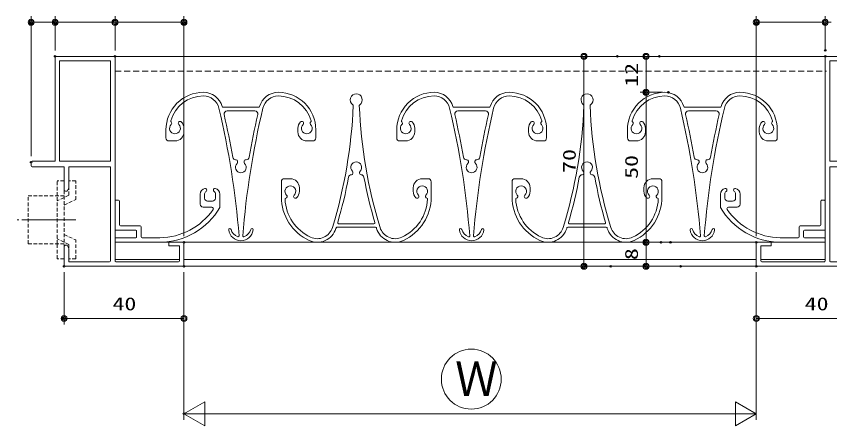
# Model space of a CAD drawing. Units: millimetres on the paper. Extents: x -395 to 395, y -281 to 281.
# Drawn here: x -26.7 to 244.8, y -133.9 to 2.6 of the extents above; entities that cross this region are included whole.
import ezdxf
from ezdxf.enums import TextEntityAlignment as Align

# ---------------------------------------------------------------- set-up
doc = ezdxf.new("R2010")
doc.units = ezdxf.units.MM
doc.header["$PDMODE"] = 32
doc.header["$PDSIZE"] = 0.5
for name, pattern in [('DASHED1', [1.8, 1.2, -0.6]), ('DASHED2', [3, 2, -1]), ('LONG_DOUBLE_CHAIN', [21.8, 18, -1, 0.6, -0.6, 0.6, -1])]:
    doc.linetypes.add(name, pattern=pattern)
for name, color, linetype, lineweight in [('0-2_USERZ', 3, 'Continuous', 9), ('0-4__0-0_', 2, 'Continuous', 9), ('0-5_SHAPE', 7, 'Continuous', 9), ('0-6_YSS_ZEN', 6, 'Continuous', 9), ('0-7_0', 7, 'Continuous', 9), ('0-A__0-7_', 7, 'Continuous', 9), ('0-B_SUNPOU', 3, 'Continuous', 9)]:
    doc.layers.add(name, color=color, linetype=linetype, lineweight=lineweight)
doc.layers.add('0-8_DEFPOINTS', color=1, linetype='Continuous')
doc.layers.add('0-C_YKK_H1901', color=7, linetype='Continuous')
doc.styles.add('ＭＳ ゴシック', font='')
doc.styles.get('ＭＳ ゴシック').set_extended_font_data('MS Gothic')

# ---------------------------------------------------------------- blocks, each defined once
blk = doc.blocks.new('3K-54125')
at = {"layer": '0-5_SHAPE'}
for p, q in [((-1.1, -1.652), (-1.1, -2)), ((1.1, -2), (1.1, -1.652)), ((-25, -9.883), (-25, -4.8)), ((-24, -3.8), (-22, -3.8)), ((22, -3.8), (24, -3.8)), ((25, -4.8), (25, -9.883)), ((-19, -6.8), (-19, -8)), ((19, -8), (19, -6.8)), ((-5.905, -18.8), (5.905, -18.8)), ((6.44, -20), (-6.44, -20))]:
    blk.add_line(p, q, dxfattribs=at)
for centre, radius, start, end in [((0, 22.5), 2, 90, 235.37573), ((0, 22.5), 2, 304.62427, 90), ((-163.367, 27.344), 162.5, 343.04468, 357.61979), ((-1.307, 20.607), 0.3, 357.61979, 55.37573), ((1.307, 20.607), 0.3, 124.62427, 182.38021), ((163.367, 27.344), 162.5, 182.38021, 196.95532), ((0, 0), 1.8, 90, 225.92079), ((0, 0), 1.8, 314.07921, 90), ((-1.581, -3.5), 1, 90.73668, 169.20646), ((-1.6, -2), 0.5, 270.73668, 0), ((-1.6, -1.652), 0.5, 0, 45.92079), ((1.6, -1.652), 0.5, 134.07921, 180), ((1.6, -2), 0.5, 180, 269.26332), ((1.581, -3.5), 1, 10.79354, 89.26332), ((-24, -4.8), 1, 90, 180), ((-22, -6.8), 3, 0, 90), ((-163.367, 27.344), 163.7, 343.7676, 349.20646), ((163.367, 27.344), 163.7, 190.79354, 196.2324), ((22, -6.8), 3, 90, 180), ((24, -4.8), 1, 0, 90), ((-22, -8), 1.8, 314.47751, 225.52249), ((-22, -8), 3, 314.47751, 0), ((22, -8), 3, 180, 225.52249), ((22, -8), 1.8, 314.47751, 225.52249), ((-9, -9.883), 16, 180, 245.09894), ((-23.483, -10.59), 0.3, 102.75868, 182.7951), ((-9, -9.883), 14.8, 182.7951, 245.09894), ((-23.682, -9.712), 0.6, 282.75868, 45.52249), ((-20.318, -9.712), 0.6, 134.47751, 314.47751), ((9, -9.883), 14.8, 294.90106, 357.2049), ((9, -9.883), 16, 294.90106, 0), ((20.318, -9.712), 0.6, 225.52249, 45.52249), ((23.682, -9.712), 0.6, 134.47751, 257.24132), ((23.483, -10.59), 0.3, 357.2049, 77.24132), ((-5.905, -18.5), 0.3, 163.7676, 270), ((5.905, -18.5), 0.3, 270, 16.2324), ((-13, -18.5), 6.5, 245.09894, 343.04468), ((-13, -18.5), 5.3, 245.09894, 343.04468), ((-163.367, 27.344), 163.7, 343.04468, 343.11153), ((-6.44, -20.3), 0.3, 90, 163.11153), ((6.44, -20.3), 0.3, 16.88847, 90), ((163.367, 27.344), 163.7, 196.88847, 196.95532), ((13, -18.5), 6.5, 196.95532, 294.90106), ((13, -18.5), 5.3, 196.95532, 294.90106)]:
    blk.add_arc(centre, radius, start, end, dxfattribs=at)
blk = doc.blocks.new('3K-54126')
at = {"layer": '0-5_SHAPE'}
for p, q in [((-1.6, -2.5), (-1.75, -2.5)), ((-1.1, -1.652), (-1.1, -2)), ((1.1, -2), (1.1, -1.652)), ((1.75, -2.5), (1.6, -2.5)), ((-25, -12.5), (-25, -9.8)), ((-24, -8.8), (-22, -8.8)), ((22, -8.8), (24, -8.8)), ((25, -9.8), (25, -12.5)), ((-19, -11.8), (-19, -13)), ((19, -13), (19, -11.8)), ((-4.635, -18.8), (4.635, -18.8)), ((5.943, -20), (-5.943, -20))]:
    blk.add_line(p, q, dxfattribs=at)
for centre, radius, start, end in [((0, 20.4), 4.1, 90, 173.79373), ((0, 20.4), 4.1, 6.20627, 90), ((-277.719, 44.72), 277.95, 346.59268, 355.48346), ((0, 19.917), 3.383, 107.58699, 166.50481), ((-0.931, 22.856), 0.3, 355.48346, 107.58699), ((0.931, 22.856), 0.3, 72.41301, 184.51654), ((277.719, 44.72), 277.95, 184.51654, 193.40732), ((0, 19.917), 3.383, 13.49519, 72.41301), ((-3.678, 20.8), 0.4, 173.79373, 346.50481), ((3.678, 20.8), 0.4, 193.49519, 6.20627), ((0, 0), 1.8, 90, 225.92079), ((0, 0), 1.8, 314.07921, 90), ((-1.75, -3.5), 1, 90, 170.08878), ((-1.6, -2), 0.5, 270, 0), ((-1.6, -1.652), 0.5, 0, 45.92079), ((1.6, -1.652), 0.5, 134.07921, 180), ((1.6, -2), 0.5, 180, 270), ((1.75, -3.5), 1, 9.91122, 90), ((-277.719, 44.72), 279.15, 347.10494, 350.08878), ((277.719, 44.72), 279.15, 189.91122, 192.89506), ((-24, -9.8), 1, 90, 180), ((-22, -11.8), 3, 0, 90), ((22, -11.8), 3, 90, 180), ((24, -9.8), 1, 0, 90), ((-12.5, -12.5), 12.5, 180, 270), ((-22, -13), 1.8, 314.47751, 225.52249), ((-22, -13), 3, 314.47751, 0), ((12.5, -12.5), 12.5, 270, 0), ((22, -13), 3, 180, 225.52249), ((22, -13), 1.8, 314.47751, 225.52249), ((-23.109, -15.407), 0.3, 129.50612, 195.323), ((-12.5, -12.5), 11.3, 195.323, 270), ((-23.682, -14.712), 0.6, 309.50612, 45.52249), ((-20.318, -14.712), 0.6, 134.47751, 314.47751), ((12.5, -12.5), 11.3, 270, 344.677), ((20.318, -14.712), 0.6, 225.52249, 45.52249), ((23.682, -14.712), 0.6, 134.47751, 230.49388), ((23.109, -15.407), 0.3, 344.677, 50.49388), ((-4.635, -17.8), 1, 167.10494, 270), ((4.635, -17.8), 1, 270, 12.89506), ((-12.5, -18.5), 5.3, 270, 346.59268), ((-12.5, -18.5), 6.5, 270, 344.65052), ((-5.943, -20.3), 0.3, 90, 164.65052), ((5.943, -20.3), 0.3, 15.34948, 90), ((12.5, -18.5), 6.5, 195.34948, 270), ((12.5, -18.5), 5.3, 193.40732, 270)]:
    blk.add_arc(centre, radius, start, end, dxfattribs=at)
blk = doc.blocks.new('3K-54239')
at = {"layer": '0-5_SHAPE'}
for p, q in [((-32.8, 17.4), (-32.8, 17.47)), ((-30.6, 17.47), (-30.6, 17.4)), ((-35, 16), (-35, 11.781)), ((-33.5, 14.7), (-33.5, 16.131)), ((-30.9, 13.7), (-32.5, 13.7)), ((-29.9, 16.131), (-29.9, 14.7)), ((-28.4, 12.7), (-28.4, 16)), ((-1.5, 13.7), (-1.5, 5.8)), ((-0.3, 14), (-1.2, 14)), ((0, 4.3), (0, 13.7)), ((-32.312, 11.7), (-29.4, 11.7)), ((-1.8, 5.5), (-8.4, 5.5)), ((-8.7, 5.2), (-8.7, 1.8)), ((-7.2, 1.8), (-7.2, 3.7)), ((-6.9, 4), (-0.3, 4)), ((-14.998, 0), (-0.3, 0)), ((-9, 1.5), (-14.987, 1.5)), ((-0.3, 1.5), (-6.9, 1.5)), ((0, 0.3), (0, 1.2))]:
    blk.add_line(p, q, dxfattribs=at)
for centre, radius, start, end in [((-33, 16), 2, 101.53696, 180), ((-32.5, 16.131), 1, 122.23095, 180), ((-33.3, 17.47), 0.5, 0, 101.53696), ((-33.3, 17.4), 0.5, 302.23095, 0), ((-30.1, 17.47), 0.5, 78.46304, 180), ((-30.1, 17.4), 0.5, 180, 237.76905), ((-30.9, 16.131), 1, 0, 57.76905), ((-30.4, 16), 2, 0, 78.46304), ((-32.5, 14.7), 1, 180, 270), ((-30.9, 14.7), 1, 270, 0), ((-1.2, 13.7), 0.3, 90, 180), ((-0.3, 13.7), 0.3, 0, 90), ((-34.7, 11.781), 0.3, 180, 210.33343), ((-14.676, 23.498), 23.5, 210.33343, 269.20507), ((-32.312, 11.2), 0.5, 90, 214.88905), ((-14.676, 23.498), 22, 214.88905, 269.17806), ((-29.4, 12.7), 1, 270, 0), ((-8.4, 5.2), 0.3, 90, 180), ((-1.8, 5.8), 0.3, 270, 0), ((-6.9, 3.7), 0.3, 90, 180), ((-0.3, 4.3), 0.3, 270, 0), ((-14.998, 0.3), 0.3, 269.20507, 270), ((-14.987, 1.8), 0.3, 269.17806, 270), ((-9, 1.8), 0.3, 270, 0), ((-6.9, 1.8), 0.3, 180, 270), ((-0.3, 1.2), 0.3, 0, 90), ((-0.3, 0.3), 0.3, 270, 0)]:
    blk.add_arc(centre, radius, start, end, dxfattribs=at)
blk = doc.blocks.new('DOT1')
at = {"layer": '0-7_0'}
blk.add_line((0, 0), (-1, 0), dxfattribs=at)
for radius in [0.5, 0.325]:
    blk.add_circle((0, 0), radius, dxfattribs=at)
blk = doc.blocks.new('TWAKU_W')
at = {"layer": '0-2_USERZ', "color": 7}
blk.add_line((42.004, 33.2), (42.004, 26.2), dxfattribs=at)
at = {"layer": '0-7_0'}
for p, q in [((25, 1.8), (25, 70)), ((25, 70), (45.004, 70)), ((26.5, 35), (26.5, 68.5)), ((26.5, 68.5), (43.504, 68.5)), ((43.504, 68.5), (43.504, 35)), ((45.004, 70), (45.004, 35)), ((43.504, 35), (26.5, 35)), ((40.404, 33.2), (26.5, 33.2)), ((26.5, 33.2), (26.5, 1.8)), ((52.704, 33.2), (42.004, 33.2)), ((42.004, 33.2), (42.004, 25.5)), ((45.004, 35), (52.704, 35)), ((53.004, 34.7), (53.004, 33.5)), ((7, 8), (2, 8)), ((3.5, 6.8), (3.5, 1.8)), ((7, 6.8), (3.5, 6.8)), ((7, 6.8), (7, 8)), ((42.004, 6.5), (42.004, 0)), ((3.8, 1.5), (24.7, 1.5)), ((26.8, 1.5), (40.404, 1.5))]:
    blk.add_line(p, q, dxfattribs=at)
for points in [[(41.504, 25), (41.034, 25), (40.404, 26.091), (40.404, 33.2)], [(42.004, 0), (2, 0), (2, 8)], [(40.404, 1.5), (40.404, 5.909), (41.034, 7), (41.504, 7)]]:
    blk.add_lwpolyline(points, dxfattribs=at)
for centre, radius, start, end in [((52.704, 34.7), 0.3, 360, 90), ((52.704, 33.5), 0.3, 270, 0), ((41.504, 25.5), 0.5, 270, 0), ((41.504, 6.5), 0.5, 0, 90), ((3.8, 1.8), 0.3, 180, 270), ((24.7, 1.8), 0.3, 270, 0), ((26.8, 1.8), 0.3, 180, 270)]:
    blk.add_arc(centre, radius, start, end, dxfattribs=at)
blk = doc.blocks.new('K-12688')
at = {"layer": '0-7_0', "color": 4, "linetype": 'DASHED1'}
for p, q in [((-6.721, 3.9), (-13, 3.9)), ((-13, 3.9), (-13, 1.6)), ((-4.903, 0), (-6.721, 3.9)), ((4.903, 0), (6.721, 3.9)), ((13.003, 3.9), (6.721, 3.9)), ((13.003, 3.9), (13.003, 1.6)), ((-8.187, 1.6), (-13, 1.6)), ((13, 0), (-13, 0)), ((-13, 0), (-13, -2.3)), ((-8.187, 1.6), (-7.44, 0)), ((-8, 0), (-8, -12)), ((-7.44, 0), (-6.368, -2.3)), ((7.44, 0), (6.368, -2.3)), ((8.186, 1.6), (7.44, 0)), ((8, 0), (8, -12)), ((13.003, 1.6), (8.186, 1.6)), ((13, 0), (13, -2.3)), ((-8, -2.3), (-13, -2.3)), ((8, -2.3), (-8, -2.3)), ((13, -2.3), (8, -2.3)), ((8, -12), (-8, -12))]:
    blk.add_line(p, q, dxfattribs=at)
at = {"layer": '0-7_0', "color": 4, "linetype": 'LONG_DOUBLE_CHAIN'}
blk.add_line((0, 3.9), (0, -15.96), dxfattribs=at)
blk = doc.blocks.new('ALW1')
at = {"layer": '0-7_0'}
blk.add_line((0, 0), (-1, 0), dxfattribs=at)
blk.add_lwpolyline([(-0.34641, -0.2), (0, 0), (-0.34641, 0.2)], close=True, dxfattribs=at)

msp = doc.modelspace()

# ---------------------------------------------------------------- linework, layer by layer
at = {"layer": '0-2_USERZ'}
for p, q in [((-21.742, -44.06), (-21.742, 2.594)), ((-15.742, 0.594), (-19.742, 0.594)), ((-13.742, -8.76), (-13.742, 2.594)), ((-13.742, -8.76), (-13.742, 2.594)), ((4.262, 0.594), (-11.742, 0.594)), ((6.262, -8.76), (6.262, 2.594)), ((6.262, -8.76), (6.262, 2.594)), ((8.262, 0.594), (27.262, 0.594)), ((29.262, -70.76), (29.262, 2.594)), ((220.259, -70.76), (220.259, 2.594)), ((241.262, 0.594), (222.259, 0.594)), ((243.262, -8.76), (243.262, 2.594)), ((243.262, -6.76), (243.262, 2.594)), ((171.92, -10.76), (160.732, -10.76)), ((162.732, -12.76), (162.732, -78.76)), ((169.684, -80.76), (160.732, -80.76))]:
    msp.add_line(p, q, dxfattribs=at)
at = {"layer": '0-4__0-0_'}
for p, q in [((6.262, -10.76), (243.715, -10.76)), ((6.262, -72.76), (243.262, -72.76)), ((27.762, -78.46), (6.262, -78.46)), ((29.262, -78.46), (220.262, -78.46)), ((221.762, -78.46), (243.262, -78.46)), ((29.262, -80.76), (220.262, -80.76))]:
    msp.add_line(p, q, dxfattribs=at)
at = {"layer": '0-4__0-0_', "linetype": 'DASHED2'}
msp.add_line((6.262, -15.76), (243.715, -15.76), dxfattribs=at)
at = {"layer": '0-6_YSS_ZEN'}
for p, q in [((29.262, -82.76), (29.262, -131.916)), ((220.262, -82.76), (220.262, -131.916)), ((200.262, -129.916), (49.262, -129.916))]:
    msp.add_line(p, q, dxfattribs=at)
at = {"layer": '0-8_DEFPOINTS'}
for p in [(-21.742, 0.594), (-13.742, 0.594), (29.262, 0.594), (220.259, 0.594), (-13.742, -10.76), (6.262, -10.76), (173.92, -10.76), (187.921, -10.76), (243.262, -8.76), (243.262, -10.76), (183.465, -22.76), (190.923, -22.76), (-21.742, -46.06), (29.262, -72.76), (183.465, -72.761), (188.495, -72.761), (191.622, -72.76), (220.259, -72.76), (-10.742, -80.76), (29.262, -80.76), (29.262, -80.76), (162.732, -80.76), (171.684, -80.76), (183.465, -80.76), (194.986, -80.76), (220.262, -80.76), (220.262, -80.76), (-10.742, -98.158), (29.262, -129.916)]:
    msp.add_point(p, dxfattribs=at)
at = {"layer": '0-A__0-7_'}
msp.add_circle((125.15, -118.394), 10, dxfattribs=at)
at = {"layer": '0-B_SUNPOU'}
for p, q in [((185.921, -10.76), (181.465, -10.76)), ((183.465, -12.76), (183.465, -20.76)), ((188.923, -22.76), (181.465, -22.76)), ((188.923, -22.76), (181.465, -22.76)), ((183.465, -24.76), (183.465, -70.761)), ((189.622, -72.76), (181.465, -72.76)), ((186.495, -72.761), (181.465, -72.761)), ((183.465, -74.76), (183.465, -78.76)), ((192.986, -80.76), (181.465, -80.76)), ((-10.742, -82.76), (-10.742, -100.158)), ((29.262, -82.76), (29.262, -100.158)), ((220.262, -82.76), (220.262, -100.158)), ((27.262, -98.158), (-8.742, -98.158)), ((222.262, -98.158), (258.266, -98.158))]:
    msp.add_line(p, q, dxfattribs=at)

# ---------------------------------------------------------------- block references
at = {"layer": '0-2_USERZ', "xscale": 2, "yscale": 2}
for p, rotation in [((-21.742, 0.594), 180), ((-13.742, 0.594), 180), ((6.262, 0.594), 180), ((220.259, 0.594), 180), ((243.262, 0.594), 180), ((162.732, -10.76), 90), ((162.732, -80.76), 270)]:
    msp.add_blockref('DOT1', p, dxfattribs=dict(at, rotation=rotation))
for p in [(-13.742, 0.594), (6.262, 0.594), (29.262, 0.594), (243.262, 0.594)]:
    msp.add_blockref('DOT1', p, dxfattribs=at)
at = {"layer": '0-2_USERZ', "xscale": -1}
msp.add_blockref('TWAKU_W', (31.262, -80.76), dxfattribs=at)
at = {"layer": '0-2_USERZ'}
msp.add_blockref('TWAKU_W', (218.262, -80.76), dxfattribs=at)
at = {"layer": '0-5_SHAPE', "rotation": 180}
for p in [(48.262, -47.759), (125.262, -47.759), (202.262, -47.759)]:
    msp.add_blockref('3K-54126', p, dxfattribs=at)
at = {"layer": '0-5_SHAPE'}
for name, p in [('3K-54125', (86.762, -47.76)), ('3K-54125', (163.762, -47.76)), ('3K-54239', (243.262, -72.76))]:
    msp.add_blockref(name, p, dxfattribs=at)
at = {"layer": '0-5_SHAPE', "xscale": -1}
msp.add_blockref('3K-54239', (6.262, -72.76), dxfattribs=at)
at = {"layer": '0-6_YSS_ZEN', "xscale": 20, "yscale": 20, "rotation": 180}
msp.add_blockref('ALW1', (29.262, -129.916), dxfattribs=at)
at = {"layer": '0-6_YSS_ZEN', "xscale": 20, "yscale": 20}
msp.add_blockref('ALW1', (220.262, -129.916), dxfattribs=at)
at = {"layer": '0-B_SUNPOU', "xscale": 2, "yscale": 2}
for p, rotation in [((183.465, -10.76), 90), ((183.465, -22.76), 270), ((183.465, -22.76), 90), ((183.465, -72.761), 270), ((183.465, -72.76), 90), ((183.465, -80.76), 270), ((-10.742, -98.158), 180), ((220.262, -98.158), 180)]:
    msp.add_blockref('DOT1', p, dxfattribs=dict(at, rotation=rotation))
msp.add_blockref('DOT1', (29.262, -98.158), dxfattribs=at)
at = {"layer": '0-C_YKK_H1901', "rotation": 270}
msp.add_blockref('K-12688', (-10.742, -65.26), dxfattribs=at)

# ---------------------------------------------------------------- texts
at = {"layer": '0-2_USERZ', "style": 'ＭＳ ゴシック', "width": 1.35}
msp.add_text('70', height=4.333, rotation=90, dxfattribs=at).set_placement((161.314, -49.618), align=Align.BOTTOM_LEFT)
at = {"layer": '0-A__0-7_', "style": 'ＭＳ ゴシック', "width": 0.9}
msp.add_text('Ｗ', height=11.55, dxfattribs=at).set_placement((119.742, -127.461), align=Align.BOTTOM_LEFT)
at = {"layer": '0-B_SUNPOU', "style": 'ＭＳ ゴシック', "width": 1.35}
for s, p in [('12', (182.048, -20.907)), ('50', (182.048, -51.618)), ('8', (182.048, -78.689))]:
    msp.add_text(s, height=4.333, rotation=90, dxfattribs=at).set_placement(p, align=Align.BOTTOM_LEFT)
for p in [(5.403, -96.741), (236.407, -96.741)]:
    msp.add_text('40', height=4.333, dxfattribs=at).set_placement(p, align=Align.BOTTOM_LEFT)

doc.saveas('drawing.dxf')
